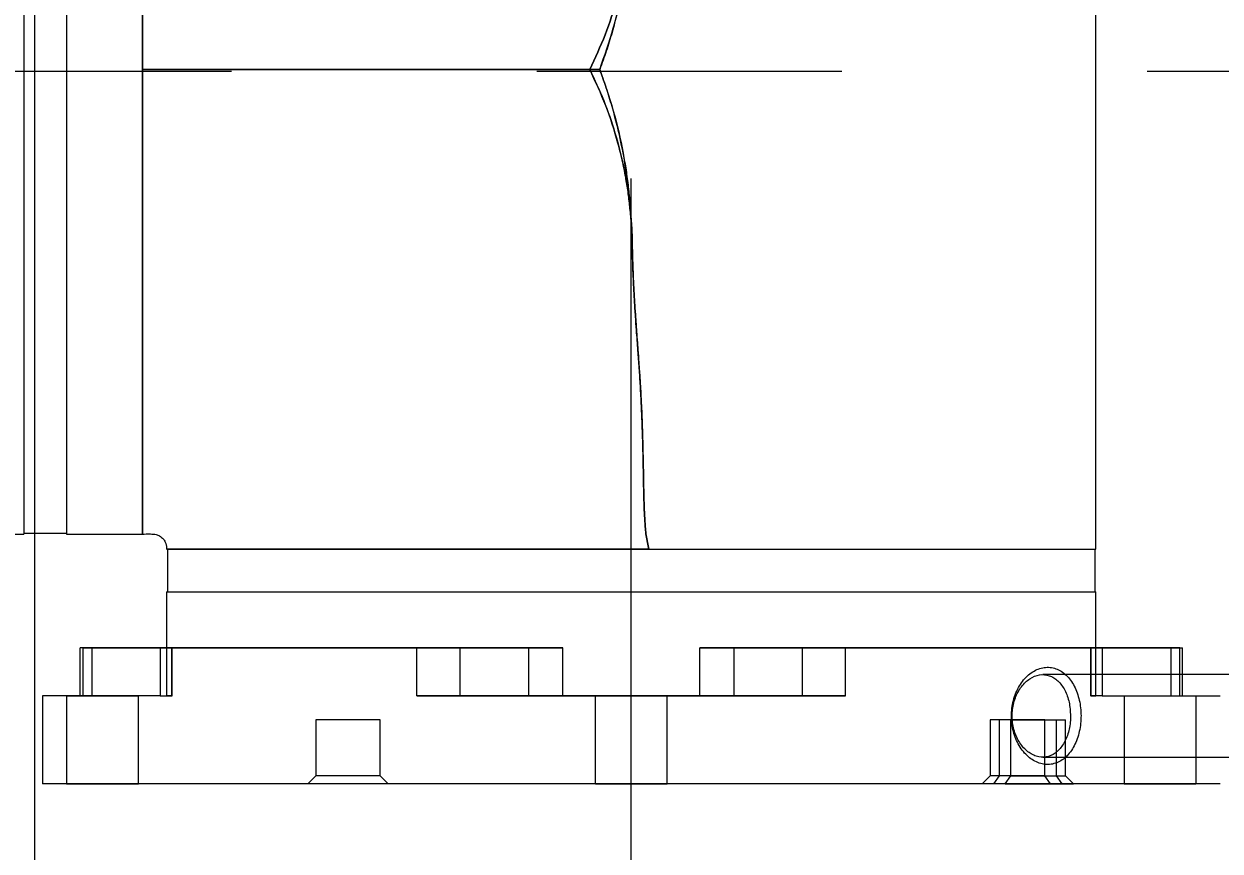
# Model space of a CAD drawing. Header units: millimetres. Extents: x 54 to 415, y 5 to 258.
# Drawn here: x 285.34 to 295.29, y 166.32 to 173.2 of the extents above; entities that cross this region are included whole.
import ezdxf

# ---------------------------------------------------------------- set-up
doc = ezdxf.new("R2010")
doc.units = ezdxf.units.MM
doc.linetypes.add('CENTERX2', pattern=[20.32, 12.7, -2.54, 2.54, -2.54])
doc.styles.add('SLDTEXTSTYLE0', font='TXT', dxfattribs={"width": 0.75})
doc.dimstyles.new('SLDDIMSTYLE0', dxfattribs={"dimtxt": 3.5, "dimasz": 3.302, "dimexe": 0, "dimexo": 0.0625, "dimgap": 0.875, "dimtad": 1, "dimlfac": 15, "dimrnd": 1e-09, "dimzin": 12, "dimdsep": 46, "dimtxsty": 'SLDTEXTSTYLE0', "dimsah": 1, "dimcen": 0.09, "dimadec": 0, "dimazin": 3, "dimtfac": 1, "dimtofl": 0, "dimtmove": 0, "dimatfit": 3, "dimfxl": 1, "dimfrac": 2, "dimtolj": 1, "dimtzin": 12, "dimarcsym": 0})

# ---------------------------------------------------------------- blocks, each defined once
blk = doc.blocks.new('_D')
at = {"color": 7, "linetype": 'Continuous', "lineweight": 0}
for p, q in [((233.7253, 171.8107), (233.7253, 86.7214)), ((347.0586, 171.8107), (347.0586, 86.7214)), ((233.7253, 87.7214), (347.0586, 87.7214))]:
    blk.add_line(p, q, dxfattribs=at)
for points in [[(233.7253, 87.7214), (237.0273, 87.2134), (237.0273, 88.2294)], [(347.0586, 87.7214), (343.7566, 88.2294), (343.7566, 87.2134)]]:
    blk.add_solid(points, dxfattribs=at)
at = {"color": 7, "linetype": 'Continuous', "lineweight": 0, "char_height": 3.5, "attachment_point": 1, "style": 'SLDTEXTSTYLE0'}
for s, insert in [('Recommended Reach Ø', (253.3497, 92.2331)), ('1700', (310.9053, 92.2331))]:
    blk.add_mtext(s, dxfattribs=dict(at, insert=insert))
blk = doc.blocks.new('_D_3')
at = {"color": 7, "linetype": 'Continuous', "lineweight": 0}
for p, q in [((228.3753, 171.8107), (228.3753, 71.8241)), ((352.4086, 171.8107), (352.4086, 71.8241)), ((228.3753, 72.8241), (352.4086, 72.8241))]:
    blk.add_line(p, q, dxfattribs=at)
for points in [[(228.3753, 72.8241), (231.6773, 72.3161), (231.6773, 73.3321)], [(352.4086, 72.8241), (349.1066, 73.3321), (349.1066, 72.3161)]]:
    blk.add_solid(points, dxfattribs=at)
at = {"color": 7, "linetype": 'Continuous', "lineweight": 0, "char_height": 3.5, "attachment_point": 1, "style": 'SLDTEXTSTYLE0'}
for s, insert in [('Max. working area', (261.3704, 77.3893)), ('%%c', (304.678, 77.3359)), ('1860,50', (309.9565, 77.3893))]:
    blk.add_mtext(s, dxfattribs=dict(at, insert=insert))

msp = doc.modelspace()

# ---------------------------------------------------------------- linework, layer by layer
at = {"color": 7, "linetype": 'CENTERX2', "lineweight": 0}
for p, q in [((290.39194, 118.57538), (290.39194, 231.56864)), ((233.72527, 172.81069), (347.0586, 172.81069))]:
    msp.add_line(p, q, dxfattribs=at)
at = {"color": 7, "linetype": 'Continuous', "lineweight": 15}
for p, q in [((285.42527, 226.84593), (285.42527, 118.77545)), ((285.3386, 176.68371), (285.3386, 168.96434)), ((285.69194, 176.69037), (285.69194, 168.95767)), ((285.69194, 176.68371), (285.69194, 168.96434)), ((286.32527, 173.39855), (286.32527, 173.17663)), ((286.32527, 173.17663), (286.32527, 173.39855)), ((294.2586, 168.83069), (294.2586, 173.27551)), ((286.32527, 173.17663), (286.32527, 173.17332)), ((286.32527, 173.17332), (286.32527, 173.17663)), ((286.32527, 173.17332), (286.32527, 173.00656)), ((286.32527, 173.00656), (286.32527, 173.17332)), ((286.32527, 173.00656), (286.32527, 172.82402)), ((286.32527, 172.82402), (286.32527, 173.00656)), ((286.32527, 172.64149), (286.32527, 172.82402)), ((286.32527, 172.82402), (286.32527, 172.64149)), ((285.3386, 172.67725), (285.3386, 168.95736)), ((286.32527, 172.47473), (286.32527, 172.64149)), ((286.32527, 172.64149), (286.32527, 172.47473)), ((286.32527, 172.47141), (286.32527, 172.47473)), ((286.32527, 172.47473), (286.32527, 172.47141)), ((286.32527, 172.24949), (286.32527, 172.47141)), ((286.32527, 172.47141), (286.32527, 172.24949)), ((286.32527, 171.89165), (286.32527, 172.24949)), ((286.32527, 172.24949), (286.32527, 171.89165)), ((286.32527, 171.8384), (286.32527, 171.89165)), ((286.32527, 171.89165), (286.32527, 171.8384)), ((286.32527, 171.83619), (286.32527, 171.8384)), ((286.32527, 171.8384), (286.32527, 171.83619)), ((286.32527, 171.51414), (286.32527, 171.83619)), ((286.32527, 171.83619), (286.32527, 171.51414)), ((286.32527, 171.50154), (286.32527, 171.51414)), ((286.32527, 171.51414), (286.32527, 171.50154)), ((286.32527, 171.17736), (286.32527, 171.50154)), ((286.32527, 171.50154), (286.32527, 171.17571)), ((290.39193, 171.55862), (290.39133, 171.56156)), ((286.32527, 171.17571), (286.32527, 171.17736)), ((286.32527, 170.52645), (286.3258, 170.61905)), ((286.32527, 170.61905), (286.32527, 170.52645)), ((286.32527, 170.33858), (286.32527, 170.52645)), ((286.32527, 170.52645), (286.32527, 170.33858)), ((286.32527, 170.21939), (286.32527, 170.33858)), ((286.32527, 170.33858), (286.32527, 170.21939)), ((286.32527, 170.07882), (286.32527, 170.21939)), ((286.32527, 170.21939), (286.32527, 170.07882)), ((286.32527, 169.96413), (286.32527, 170.07882)), ((286.32527, 169.66565), (286.32527, 169.51092)), ((286.32527, 169.5106), (286.32527, 169.51092)), ((286.32527, 169.51092), (286.32527, 169.47539)), ((286.32527, 169.47539), (286.32527, 169.5106)), ((286.32527, 169.31854), (286.32527, 169.47539)), ((286.32527, 169.47539), (286.32527, 169.31304)), ((286.32527, 169.31304), (286.32527, 169.31854)), ((286.32518, 169.09264), (286.32527, 169.07915)), ((286.32527, 169.07989), (286.32518, 169.09264)), ((286.32527, 169.07915), (286.32527, 169.07989)), ((286.32527, 169.07915), (286.32527, 169.0161)), ((286.32527, 169.00174), (286.32557, 169.0161)), ((286.32527, 169.0161), (286.32527, 169.00174)), ((286.32527, 168.97109), (286.32527, 169.00174)), ((286.32527, 169.00174), (286.32527, 168.97109)), ((280.89378, 168.95736), (285.3386, 168.95736)), ((285.3386, 168.96402), (285.69194, 168.96402)), ((285.69194, 168.95736), (286.32614, 168.95736)), ((286.32527, 168.97074), (286.32527, 168.97109)), ((286.32527, 168.97109), (286.32527, 168.97074)), ((286.32527, 168.95736), (286.32527, 168.97074)), ((286.32527, 168.97074), (286.32527, 168.95736)), ((286.53194, 168.83069), (286.53194, 168.47736)), ((286.53225, 168.83069), (294.25162, 168.83069)), ((290.53871, 168.83069), (294.2586, 168.83069)), ((294.25194, 168.47736), (294.25194, 168.83069)), ((286.52527, 168.47736), (286.52527, 167.61069)), ((286.52558, 168.47736), (294.25829, 168.47736)), ((286.53225, 168.47736), (294.25162, 168.47736)), ((294.2586, 167.61069), (294.2586, 168.47736)), ((285.80504, 168.01069), (285.80504, 167.61069)), ((285.80504, 168.01069), (285.80504, 167.61069)), ((285.90267, 168.01069), (285.80567, 168.01069)), ((285.90267, 168.01069), (285.80567, 168.01069)), ((285.82789, 168.01069), (285.82789, 167.61069)), ((288.60882, 168.01069), (285.82789, 168.01069)), ((285.82789, 168.01069), (288.60882, 168.01069)), ((285.90267, 168.01069), (286.47358, 168.01069)), ((285.90267, 168.01069), (285.90267, 167.61069)), ((286.47358, 168.01069), (286.47358, 167.61069)), ((286.47358, 168.01069), (286.57104, 168.01069)), ((286.47358, 168.01069), (286.57104, 168.01069)), ((286.56756, 168.01069), (286.56756, 167.61069)), ((289.8216, 168.01069), (286.56756, 168.01069)), ((286.56756, 168.01069), (289.8216, 168.01069)), ((286.57121, 167.61069), (286.57121, 168.01069)), ((286.57121, 167.61069), (286.57121, 168.01069)), ((288.60882, 167.61069), (288.60882, 168.01069)), ((288.96582, 168.01069), (288.60882, 168.01069)), ((288.60882, 168.01069), (288.96582, 168.01069)), ((288.96582, 168.01069), (289.53673, 168.01069)), ((288.96582, 168.01069), (288.96582, 167.61069)), ((289.53673, 168.01069), (289.53673, 167.61069)), ((289.53673, 168.01069), (289.8216, 168.01069)), ((289.8216, 168.01069), (289.53673, 168.01069)), ((289.8216, 167.61069), (289.8216, 168.01069)), ((291.24714, 168.01069), (290.96227, 168.01069)), ((290.96227, 167.61069), (290.96227, 168.01069)), ((290.96227, 168.01069), (291.24714, 168.01069)), ((290.96227, 168.01069), (294.21631, 168.01069)), ((294.21631, 168.01069), (290.96227, 168.01069)), ((291.24714, 168.01069), (291.81805, 168.01069)), ((291.24714, 167.61069), (291.24714, 168.01069)), ((291.81805, 167.61069), (291.81805, 168.01069)), ((291.81805, 168.01069), (292.17505, 168.01069)), ((292.17505, 168.01069), (291.81805, 168.01069)), ((292.17505, 167.61069), (292.17505, 168.01069)), ((292.17505, 168.01069), (294.95598, 168.01069)), ((294.95598, 168.01069), (292.17505, 168.01069)), ((294.21266, 168.01069), (294.21266, 167.61069)), ((294.21266, 168.01069), (294.21266, 167.61069)), ((294.31029, 168.01069), (294.21283, 168.01069)), ((294.31029, 168.01069), (294.21283, 168.01069)), ((294.21631, 168.01069), (294.21631, 167.61069)), ((294.31029, 168.01069), (294.8812, 168.01069)), ((294.31029, 168.01069), (294.31029, 167.61069)), ((294.8812, 168.01069), (294.8812, 167.61069)), ((294.8812, 168.01069), (294.9782, 168.01069)), ((294.8812, 168.01069), (294.9782, 168.01069)), ((294.95598, 167.61069), (294.95598, 168.01069)), ((294.97883, 167.61069), (294.97883, 168.01069)), ((294.97883, 167.61069), (294.97883, 168.01069)), ((295.57739, 167.78736), (293.81581, 167.78736)), ((285.49194, 167.61069), (285.49194, 166.87736)), ((285.82789, 167.61069), (285.49194, 167.61069)), ((285.69194, 167.61069), (285.69194, 166.87736)), ((285.69322, 167.61069), (286.29066, 167.61069)), ((285.90267, 167.61069), (285.80567, 167.61069)), ((285.90267, 167.61069), (285.80567, 167.61069)), ((286.47358, 167.61069), (285.90267, 167.61069)), ((286.29194, 166.87736), (286.29194, 167.61069)), ((286.47358, 167.61069), (286.57104, 167.61069)), ((286.47358, 167.61069), (286.57104, 167.61069)), ((286.56756, 167.61069), (286.52527, 167.61069)), ((288.60882, 167.61069), (288.96582, 167.61069)), ((288.96582, 167.61069), (288.60882, 167.61069)), ((288.60882, 167.61069), (292.17505, 167.61069)), ((292.17505, 167.61069), (288.60882, 167.61069)), ((288.96582, 167.61069), (289.53673, 167.61069)), ((289.8216, 167.61069), (289.53673, 167.61069)), ((289.53673, 167.61069), (289.8216, 167.61069)), ((289.8216, 167.61069), (290.96227, 167.61069)), ((290.96227, 167.61069), (289.8216, 167.61069)), ((290.09194, 167.61069), (290.09194, 166.87736)), ((290.09194, 167.61069), (290.09194, 166.87736)), ((290.09322, 167.61069), (290.69066, 167.61069)), ((290.09322, 167.61069), (290.69066, 167.61069)), ((290.69194, 166.87736), (290.69194, 167.61069)), ((290.69194, 166.87736), (290.69194, 167.61069)), ((290.96227, 167.61069), (291.24714, 167.61069)), ((291.24714, 167.61069), (290.96227, 167.61069)), ((291.81805, 167.61069), (291.24714, 167.61069)), ((292.17505, 167.61069), (291.81805, 167.61069)), ((291.81805, 167.61069), (292.17505, 167.61069)), ((294.31029, 167.61069), (294.21283, 167.61069)), ((294.31029, 167.61069), (294.21283, 167.61069)), ((294.21631, 167.61069), (294.2586, 167.61069)), ((294.31029, 167.61069), (294.8812, 167.61069)), ((294.49194, 167.61069), (294.49194, 166.87736)), ((294.49322, 167.61069), (295.09066, 167.61069)), ((294.8812, 167.61069), (294.9782, 167.61069)), ((294.8812, 167.61069), (294.9782, 167.61069)), ((294.95598, 167.61069), (295.29194, 167.61069)), ((295.09194, 166.87736), (295.09194, 167.61069)), ((287.76825, 167.41069), (287.76825, 166.94402)), ((288.30158, 167.41069), (287.76825, 167.41069)), ((288.30158, 166.94402), (288.30158, 167.41069)), ((293.37796, 167.41069), (293.37796, 166.94402)), ((293.83319, 167.41069), (293.37796, 167.41069)), ((293.55035, 167.41069), (293.45607, 167.41069)), ((293.45607, 166.94402), (293.45607, 167.41069)), ((293.55035, 167.41069), (294.00557, 167.41069)), ((293.55035, 166.94402), (293.55035, 167.41069)), ((293.83319, 167.41069), (293.92747, 167.41069)), ((293.83319, 166.94402), (293.83319, 167.41069)), ((293.92747, 167.41069), (293.92747, 166.94402)), ((294.00557, 166.94402), (294.00557, 167.41069)), ((293.81582, 167.10069), (295.57739, 167.10069)), ((287.76825, 166.94402), (287.70158, 166.87736)), ((288.30158, 166.94402), (287.76825, 166.94402)), ((288.36825, 166.87736), (288.30158, 166.94402)), ((293.37796, 166.94402), (293.31129, 166.87736)), ((293.83319, 166.94402), (293.37796, 166.94402)), ((293.40892, 166.87736), (293.45607, 166.94402)), ((293.55035, 166.94402), (293.45607, 166.94402)), ((293.50321, 166.87736), (293.55035, 166.94402)), ((293.55035, 166.94402), (294.00557, 166.94402)), ((293.83319, 166.94402), (293.92747, 166.94402)), ((293.88033, 166.87736), (293.83319, 166.94402)), ((293.92747, 166.94402), (293.97461, 166.87736)), ((294.07224, 166.87736), (294.00557, 166.94402)), ((295.29067, 166.87736), (285.49321, 166.87736)), ((285.69322, 166.87736), (286.29066, 166.87736)), ((288.36825, 166.87736), (287.70158, 166.87736)), ((290.09322, 166.87736), (290.69066, 166.87736)), ((290.09322, 166.87736), (290.69066, 166.87736)), ((293.88033, 166.87736), (293.31256, 166.87736)), ((293.50321, 166.87736), (293.40892, 166.87736)), ((293.50321, 166.87736), (294.07097, 166.87736)), ((293.88033, 166.87736), (293.97461, 166.87736)), ((294.49322, 166.87736), (295.09066, 166.87736))]:
    msp.add_line(p, q, dxfattribs=at)
at = {"color": 7, "linetype": 'Continuous', "lineweight": 15, "flags": 128}
msp.add_lwpolyline([(288.09789, 172.82402), (287.88579, 172.82403), (287.64565, 172.82403), (287.41111, 172.82403), (287.37879, 172.82403), (287.34609, 172.82402), (287.31302, 172.82402), (287.27958, 172.82402), (287.24577, 172.82402), (287.21158, 172.82402), (287.00488, 172.82401), (286.82557, 172.82399), (286.67367, 172.82398), (286.54917, 172.82398), (286.45208, 172.82399), (286.38241, 172.82401), (286.34013, 172.82402), (286.32928, 172.82402), (286.32642, 172.82402), (286.32563, 172.82402), (286.3254, 172.82402), (286.32527, 172.82402)], dxfattribs=at)
at = {"color": 7, "linetype": 'CENTERX2', "lineweight": 0}
msp.add_circle((290.39194, 172.81069), 62.01667, dxfattribs=at)
at = {"color": 7, "linetype": 'Continuous', "lineweight": 15}
for points, knots in [([(290.43881, 175.04305), (290.43073, 174.93374), (290.41457, 174.71506), (290.40166, 174.38641), (290.39384, 174.05774), (290.35336, 173.73267), (290.28037, 173.41674), (290.18069, 173.11201), (290.0914, 172.91963), (290.04703, 172.82402)], [0, 0, 0, 0, 0.1445659, 0.289214, 0.4338346, 0.5780215, 0.7203775, 0.8610338, 1, 1, 1, 1]), ([(290.04703, 172.82402), (290.09141, 172.91963), (290.18069, 173.11201), (290.28037, 173.41675), (290.35337, 173.73268), (290.39384, 174.05776), (290.40166, 174.38642), (290.41457, 174.71507), (290.43073, 174.93374), (290.43881, 175.04305)], [0, 0, 0, 0, 0.1389676, 0.2796254, 0.4219829, 0.5661713, 0.7107933, 0.8554422, 1, 1, 1, 1]), ([(290.39194, 174.08643), (290.38622, 174.00589), (290.37481, 173.84536), (290.34186, 173.60583), (290.30559, 173.42126), (290.27446, 173.28995), (290.25415, 173.21114), (290.23234, 173.13279), (290.20899, 173.05482), (290.18411, 172.97735), (290.15776, 172.90028), (290.13889, 172.84944), (290.12946, 172.82402)], [0, 0, 0, 0, 0.1870863, 0.3728947, 0.5599442, 0.6227778, 0.6856424, 0.7485619, 0.8112415, 0.8742776, 0.9371602, 1, 1, 1, 1]), ([(290.12946, 172.82402), (290.16916, 172.93816), (290.24857, 173.16646), (290.32601, 173.50597), (290.36123, 173.74076), (290.37443, 173.86704), (290.37747, 173.89827), (290.38022, 173.92877), (290.38277, 173.95963), (290.38485, 173.98675), (290.38677, 174.01305), (290.389, 174.04486), (290.39078, 174.07007), (290.39194, 174.08643)], [0, 0, 0, 0, 0.2799922, 0.5600251, 0.8056101, 0.829875, 0.8543309, 0.8783493, 0.9008585, 0.9260998, 0.9414032, 0.9619893, 1, 1, 1, 1]), ([(286.32527, 172.82402), (286.41389, 172.82403), (286.59112, 172.82404), (286.85697, 172.82408), (287.12324, 172.82408), (287.38994, 172.82397), (287.6565, 172.82396), (287.92191, 172.824), (288.2033, 172.82403), (288.49844, 172.82402), (288.80859, 172.82402), (289.11463, 172.82404), (289.42275, 172.82397), (289.73294, 172.82401), (289.94212, 172.82402), (290.04703, 172.82402)], [0, 0, 0, 0, 0.0714285, 0.142859, 0.2142856, 0.2860593, 0.3578335, 0.4291419, 0.499991, 0.5846526, 0.6670385, 0.7499864, 0.83133, 0.915408, 1, 1, 1, 1]), ([(290.04703, 172.82402), (289.98464, 172.82401), (289.86205, 172.82399), (289.67976, 172.82401), (289.47971, 172.82403), (289.3292, 172.82402), (289.22781, 172.82402), (289.19615, 172.82402), (289.16483, 172.82402), (289.13385, 172.82401), (289.10321, 172.82405), (289.07681, 172.82394), (289.04386, 172.82432), (288.99511, 172.82411), (288.94017, 172.82401), (288.88839, 172.82399), (288.8476, 172.82398), (288.80284, 172.82399), (288.7541, 172.824), (288.70138, 172.82401), (288.64469, 172.82402), (288.52953, 172.82403), (288.34682, 172.82403), (288.18434, 172.82402), (288.09789, 172.82402)], [0, 0, 0, 0, 0.0960671, 0.1887522, 0.2805792, 0.4039666, 0.4203893, 0.4366321, 0.4526976, 0.4685888, 0.4843084, 0.4998595, 0.5092215, 0.5350161, 0.5748927, 0.5937785, 0.6147033, 0.6376676, 0.662672, 0.6897169, 0.7188028, 0.7499299, 0.8669477, 1, 1, 1, 1]), ([(290.12946, 172.82402), (290.11589, 172.82402), (290.08843, 172.82402), (290.06094, 172.82402), (290.04703, 172.82402)], [0, 0, 0, 0, 0.49417967, 1, 1, 1, 1]), ([(290.39133, 171.56156), (290.38957, 171.57981), (290.38567, 171.6201), (290.38027, 171.68123), (290.37322, 171.74425), (290.36521, 171.80582), (290.35606, 171.86678), (290.34107, 171.95465), (290.3177, 172.0694), (290.26735, 172.26933), (290.18536, 172.52527), (290.09317, 172.72438), (290.04703, 172.82402)], [0, 0, 0, 0, 0.0417614, 0.0922349, 0.1397998, 0.1862373, 0.2336678, 0.2802444, 0.389316, 0.5003563, 0.74995, 1, 1, 1, 1]), ([(290.04703, 172.82402), (290.08707, 172.73839), (290.1673, 172.56675), (290.25996, 172.29734), (290.33101, 172.02256), (290.36933, 171.79407), (290.38606, 171.61671), (290.39809, 171.49035), (290.3994, 171.36108), (290.40328, 171.23317), (290.40771, 171.10566), (290.41363, 170.98021), (290.42151, 170.84596), (290.43204, 170.69535), (290.44409, 170.53361), (290.45647, 170.36601), (290.46703, 170.20433), (290.47584, 170.04254), (290.48254, 169.88415), (290.48718, 169.73451), (290.49037, 169.59809), (290.49274, 169.47), (290.49508, 169.34403), (290.49758, 169.23257), (290.501, 169.13887), (290.50506, 169.06021), (290.51146, 168.981), (290.52034, 168.90369), (290.53283, 168.85405), (290.53871, 168.83069)], [0, 0, 0, 0, 0.0699422, 0.1401809, 0.210476, 0.2798395, 0.3113397, 0.3423322, 0.3737315, 0.4069564, 0.4370581, 0.4681574, 0.4999029, 0.5365872, 0.5799019, 0.619939, 0.6609727, 0.6998154, 0.7398535, 0.7783064, 0.8106195, 0.8408454, 0.873126, 0.9038691, 0.9233518, 0.9425251, 0.9621521, 0.9821897, 1, 1, 1, 1]), ([(290.04703, 172.82402), (290.06094, 172.82402), (290.08843, 172.82402), (290.11589, 172.82402), (290.12946, 172.82402)], [0, 0, 0, 0, 0.5058321, 1, 1, 1, 1]), ([(290.12946, 172.82402), (290.16918, 172.70989), (290.24863, 172.48162), (290.30755, 172.22226), (290.33731, 172.05663), (290.34863, 171.98638), (290.3587, 171.91622), (290.36754, 171.8459), (290.37512, 171.77583), (290.38148, 171.70579), (290.38701, 171.63451), (290.38986, 171.58638), (290.39133, 171.56156)], [0, 0, 0, 0, 0.2799737, 0.559988, 0.6150809, 0.6700463, 0.7249011, 0.7793636, 0.8343112, 0.8882519, 0.9423733, 1, 1, 1, 1]), ([(290.39194, 171.56161), (290.38622, 171.64215), (290.37481, 171.80268), (290.34186, 172.04222), (290.30559, 172.22679), (290.27446, 172.3581), (290.25415, 172.43691), (290.23234, 172.51525), (290.20899, 172.59322), (290.18411, 172.6707), (290.15776, 172.74776), (290.13889, 172.79861), (290.12946, 172.82402)], [0, 0, 0, 0, 0.1870863, 0.3728948, 0.5599444, 0.6227779, 0.6856426, 0.7485621, 0.8112417, 0.8742779, 0.9371605, 1, 1, 1, 1]), ([(290.39193, 171.55862), (290.39195, 171.55853), (290.39198, 171.55834), (290.39204, 171.55787), (290.39217, 171.55671), (290.39253, 171.5526), (290.39373, 171.53719), (290.39532, 171.51486), (290.39703, 171.48997), (290.3994, 171.44167), (290.39981, 171.36632), (290.40284, 171.2632), (290.40601, 171.16068), (290.41017, 171.059), (290.41515, 170.95807), (290.42103, 170.85868), (290.42804, 170.75424), (290.43775, 170.62135), (290.44891, 170.47191), (290.45951, 170.32144), (290.4673, 170.20045), (290.47302, 170.09716), (290.47767, 170.00191), (290.48157, 169.90873), (290.48475, 169.81821), (290.48737, 169.727), (290.48975, 169.62944), (290.49205, 169.51693), (290.49404, 169.40681), (290.49628, 169.29324), (290.49914, 169.18231), (290.50492, 169.06341), (290.51322, 168.94462), (290.53015, 168.86895), (290.53871, 168.83069)], [0, 0, 0, 0, 0.0000973, 0.0002159, 0.0005223, 0.0013716, 0.0047433, 0.0174936, 0.0259323, 0.0321227, 0.0705616, 0.1085944, 0.1453383, 0.18313, 0.220268, 0.2562364, 0.2923887, 0.3351463, 0.4024584, 0.4568459, 0.5006827, 0.5355, 0.5703814, 0.6053265, 0.6378516, 0.6697744, 0.705471, 0.7449421, 0.7932785, 0.826328, 0.8696108, 0.9150297, 0.9570335, 1, 1, 1, 1]), ([(290.53871, 168.83069), (290.53014, 168.869), (290.5132, 168.94473), (290.50491, 169.06366), (290.49913, 169.18257), (290.49648, 169.28582), (290.49442, 169.38622), (290.4926, 169.48619), (290.49048, 169.59668), (290.48762, 169.71948), (290.4836, 169.8596), (290.47692, 170.02281), (290.46845, 170.184), (290.45841, 170.33779), (290.44743, 170.49204), (290.43669, 170.63531), (290.42673, 170.77278), (290.41847, 170.89791), (290.41202, 171.01827), (290.40723, 171.12901), (290.40381, 171.22771), (290.40163, 171.30676), (290.40021, 171.36641), (290.39932, 171.40586), (290.3986, 171.44455), (290.39772, 171.48363), (290.39469, 171.52288), (290.3928, 171.54943), (290.39194, 171.56161)], [0, 0, 0, 0, 0.042973, 0.0849521, 0.1303992, 0.1735442, 0.1981508, 0.240483, 0.283157, 0.3192956, 0.3751365, 0.4368169, 0.4983512, 0.5520783, 0.6057658, 0.6678686, 0.7095794, 0.7568596, 0.8053366, 0.8417075, 0.8783649, 0.9136023, 0.9283868, 0.9437791, 0.9568558, 0.9708161, 0.9866125, 1, 1, 1, 1]), ([(286.3258, 170.61905), (286.32587, 170.64973), (286.32601, 170.71725), (286.32542, 170.82623), (286.32432, 170.94264), (286.32422, 171.05971), (286.32492, 171.13714), (286.32527, 171.17571)], [0, 0, 0, 0, 0.17310748, 0.38097011, 0.59911099, 0.8003155, 1, 1, 1, 1]), ([(286.32545, 169.66565), (286.32533, 169.69668), (286.32509, 169.75794), (286.32494, 169.85745), (286.32516, 169.92787), (286.32527, 169.96413)], [0, 0, 0, 0, 0.3325955, 0.6564097, 1, 1, 1, 1]), ([(286.32527, 169.51092), (286.32533, 169.53068), (286.32545, 169.56688), (286.32553, 169.61889), (286.32547, 169.65127), (286.32545, 169.66565)], [0, 0, 0, 0, 0.400213, 0.7335469, 1, 1, 1, 1]), ([(286.32527, 169.31304), (286.32534, 169.29181), (286.32548, 169.24804), (286.32529, 169.18837), (286.32506, 169.13579), (286.32514, 169.10645), (286.32518, 169.0932)], [0, 0, 0, 0, 0.24236256, 0.49950637, 0.77386234, 1, 1, 1, 1]), ([(286.32527, 169.18609), (286.32534, 169.20656), (286.32548, 169.24559), (286.32534, 169.29131), (286.32527, 169.31304)], [0, 0, 0, 0, 0.5248163, 1, 1, 1, 1]), ([(286.32518, 169.0932), (286.32514, 169.10603), (286.32506, 169.13397), (286.3252, 169.16779), (286.32527, 169.18609)], [0, 0, 0, 0, 0.4590948, 1, 1, 1, 1]), ([(286.32557, 169.0161), (286.3256, 169.02063), (286.32567, 169.03111), (286.32554, 169.0515), (286.32536, 169.0693), (286.32527, 169.07915)], [0, 0, 0, 0, 0.2538279, 0.587162, 1, 1, 1, 1]), ([(286.32304, 168.95736), (286.34544, 168.95781), (286.38402, 168.9586), (286.43343, 168.95696), (286.46466, 168.94412), (286.48364, 168.9307), (286.49627, 168.91821), (286.50668, 168.90456), (286.51611, 168.88789), (286.52367, 168.86439), (286.52509, 168.84567), (286.52556, 168.83509), (286.52559, 168.83456)], [0, 0, 0, 0, 0.2455409, 0.4229459, 0.5335841, 0.6087532, 0.6759214, 0.7268832, 0.7960334, 0.8842722, 0.9941713, 1, 1, 1, 1]), ([(290.53871, 168.83069), (290.43205, 168.83069), (290.21798, 168.83069), (289.89511, 168.83069), (289.57196, 168.83069), (289.25473, 168.83069), (288.94789, 168.83069), (288.65262, 168.83069), (288.36688, 168.83069), (288.09578, 168.83069), (287.84244, 168.83069), (287.60811, 168.83069), (287.39137, 168.83069), (287.20883, 168.83069), (287.05749, 168.83069), (286.93382, 168.83069), (286.82509, 168.83069), (286.73231, 168.83069), (286.65707, 168.83069), (286.59893, 168.83069), (286.55729, 168.83069), (286.53162, 168.83069), (286.52326, 168.83069), (286.52989, 168.83069), (286.54825, 168.83069), (286.57837, 168.83069), (286.62011, 168.83069), (286.68221, 168.83069), (286.77242, 168.83069), (286.90027, 168.83069), (287.05494, 168.83069), (287.23362, 168.83069), (287.43359, 168.83069), (287.65374, 168.83069), (287.89648, 168.83069), (288.15674, 168.83069), (288.43094, 168.83069), (288.71694, 168.83069), (289.01799, 168.83069), (289.30339, 168.83069), (289.56751, 168.83069), (289.80667, 168.83069), (290.04876, 168.83069), (290.29337, 168.83069), (290.45677, 168.83069), (290.53871, 168.83069)], [0, 0, 0, 0, 0.0257234, 0.0516255, 0.0780908, 0.104751, 0.1306567, 0.1565623, 0.1828382, 0.2094975, 0.235388, 0.2612783, 0.287538, 0.3141794, 0.3349481, 0.3558587, 0.3767692, 0.3978722, 0.4189754, 0.4391043, 0.459358, 0.479611, 0.4999971, 0.5170945, 0.5342439, 0.5514721, 0.5687004, 0.586006, 0.6119553, 0.638084, 0.6647828, 0.6916798, 0.7175686, 0.7436388, 0.7702835, 0.7971268, 0.822956, 0.8489662, 0.8752568, 0.9019317, 0.9214308, 0.9409299, 0.960581, 0.9802322, 1, 1, 1, 1]), ([(294.13411, 167.44403), (294.13338, 167.46615), (294.13193, 167.5104), (294.12073, 167.5751), (294.1032, 167.63634), (294.07891, 167.69319), (294.04798, 167.74328), (294.01137, 167.78492), (293.97034, 167.81661), (293.92552, 167.83857), (293.87741, 167.84945), (293.82775, 167.84855), (293.77866, 167.83557), (293.73124, 167.81184), (293.68655, 167.77732), (293.64617, 167.73312), (293.61215, 167.68013), (293.58538, 167.62092), (293.5665, 167.55705), (293.55696, 167.49746), (293.55415, 167.43742), (293.55817, 167.37788), (293.57083, 167.31339), (293.59133, 167.25225), (293.61919, 167.19531), (293.65425, 167.14502), (293.69492, 167.10323), (293.73934, 167.07148), (293.7866, 167.04949), (293.83589, 167.03861), (293.88539, 167.03949), (293.93288, 167.05238), (293.97766, 167.07598), (294.01883, 167.11042), (294.05518, 167.15463), (294.08516, 167.2076), (294.10839, 167.26675), (294.12444, 167.33062), (294.13286, 167.39034), (294.13375, 167.42849), (294.13411, 167.44403)], [0, 0, 0, 0, 0.0259597, 0.0519275, 0.0781157, 0.1043016, 0.1312457, 0.1581956, 0.1846409, 0.2110871, 0.2386489, 0.2662058, 0.2930942, 0.319986, 0.3473554, 0.3747176, 0.4017671, 0.4288251, 0.4553625, 0.4818939, 0.4999974, 0.5258636, 0.5517397, 0.5778836, 0.6040245, 0.6310746, 0.6581312, 0.6845418, 0.710953, 0.7384747, 0.7659928, 0.7928329, 0.8196759, 0.8471273, 0.8745712, 0.9016159, 0.9286672, 0.9552136, 0.981755, 1, 1, 1, 1]), ([(294.04686, 167.44403), (294.04457, 167.48244), (294.03998, 167.55928), (294.00193, 167.66177), (293.95452, 167.72689), (293.90826, 167.76251), (293.85771, 167.78615), (293.78861, 167.79172), (293.70711, 167.75927), (293.63513, 167.69165), (293.59221, 167.61196), (293.5708, 167.53974), (293.56278, 167.4891), (293.55957, 167.41858), (293.57187, 167.32874), (293.6149, 167.22632), (293.66995, 167.16118), (293.7208, 167.12555), (293.77432, 167.1019), (293.84403, 167.09632), (293.92161, 167.12876), (293.98473, 167.19637), (294.02177, 167.27604), (294.03939, 167.34827), (294.04595, 167.39891), (294.0466, 167.43126), (294.04686, 167.44403)], [0, 0, 0, 0, 0.0533421, 0.1067216, 0.160369, 0.1869435, 0.2142949, 0.2677958, 0.3212227, 0.3746544, 0.4283463, 0.4548943, 0.4822155, 0.4999985, 0.5533266, 0.6066989, 0.6603521, 0.6869247, 0.714274, 0.7677811, 0.8212151, 0.874633, 0.9283265, 0.954876, 0.9821992, 1, 1, 1, 1])]:
    msp.add_open_spline(points, degree=3, knots=knots, dxfattribs=at)
for points in [[(286.32527, 171.17571), (286.32527, 171.07959), (286.32527, 170.88734), (286.32527, 170.70848), (286.32527, 170.61905)], [(286.32527, 170.07882), (286.32527, 170.00483), (286.32527, 169.85686), (286.32527, 169.72939), (286.32527, 169.66565)], [(286.32518, 169.09264), (286.32518, 169.09273), (286.32518, 169.09292), (286.32518, 169.0931), (286.32518, 169.0932)], [(286.32518, 169.0932), (286.32518, 169.0931), (286.32518, 169.09292), (286.32518, 169.09273), (286.32518, 169.09264)]]:
    msp.add_open_spline(points, degree=3, dxfattribs=at)

# ---------------------------------------------------------------- dimensions: what is measured, and where the dimension line sits
at = {"color": 7, "linetype": 'Continuous', "lineweight": 0}
for base, p1, p2, text, picture, middle in [((352.4086, 72.82412), (228.37527, 172.81069), (352.4086, 172.81069), 'Max. working area %%c<>', '_D_3', (294.0683, 72.82412)), ((347.0586, 87.72137), (233.72527, 172.81069), (347.0586, 172.81069), 'Recommended Reach Ø<>', '_D', (287.29972, 87.72137))]:
    dim = msp.add_linear_dim(base=base, p1=p1, p2=p2, text=text, dimstyle='SLDDIMSTYLE0', dxfattribs=at)
    dim.commit()
    dim.dimension.update_dxf_attribs({"geometry": picture, "text_midpoint": middle, "dimtype": 160})

doc.saveas('drawing.dxf')
